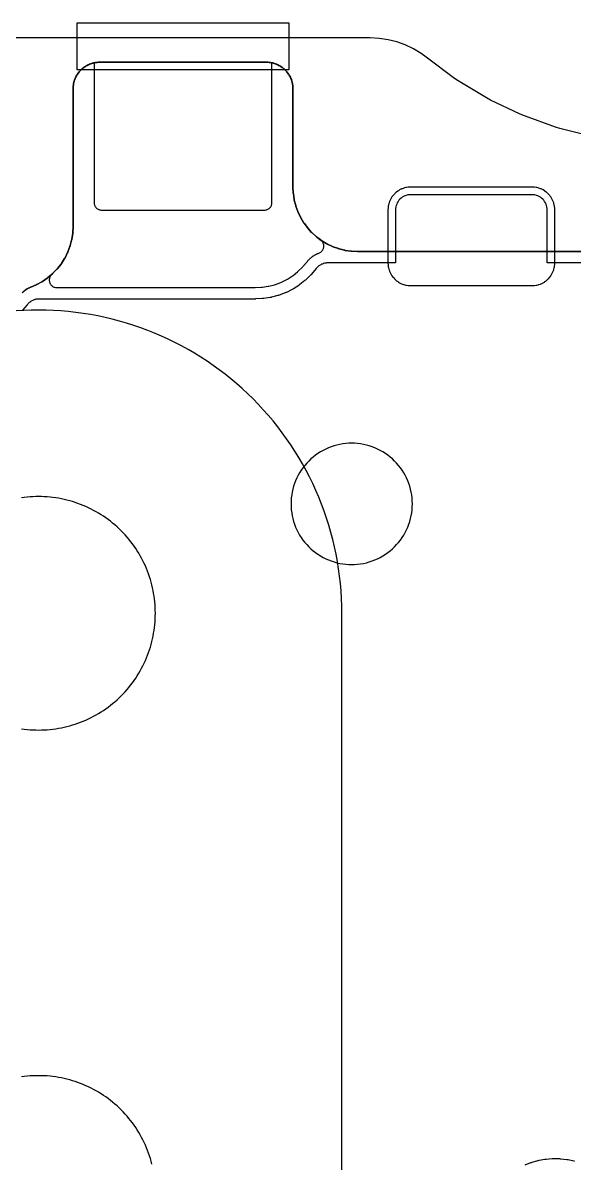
# Model space of a CAD drawing. Header units: millimetres. Extents: x 95 to 297, y -137 to -20.
# Drawn here: x 191.8 to 228.2, y -95.1 to -19.9 of the extents above; entities that cross this region are included whole.
import ezdxf

# ---------------------------------------------------------------- set-up
doc = ezdxf.new("R2010")
doc.units = ezdxf.units.MM
for name, color, linetype in [('BARE', 7, 'Continuous'), ('BARE_FLOOR', 3, 'Continuous'), ('FLOOR_POCKETS', 2, 'Continuous'), ('GASKET_POCKETS', 3, 'Continuous'), ('INNER_WALL', 2, 'Continuous'), ('MOUNT_ZONE', 6, 'Continuous'), ('MOUNTS', 5, 'Continuous'), ('OUTER_WALL', 1, 'Continuous'), ('PLATE', 4, 'Continuous'), ('PORTS', 7, 'Continuous'), ('ROOF', 5, 'Continuous')]:
    doc.layers.add(name, color=color, linetype=linetype)

msp = doc.modelspace()

# ---------------------------------------------------------------- linework, layer by layer
at = {"layer": 'BARE'}
for points in [[(229.353, -27.35), (227.231, -26.818), (226.947, -26.732), (224.896, -25.995), (224.622, -25.881), (222.653, -24.946), (222.392, -24.805), (220.526, -23.68), (220.279, -23.514), (218.415, -22.12), (218.414, -22.121), (218.082, -21.873), (217.575, -21.567), (217.04, -21.312), (216.483, -21.112), (215.909, -20.967), (215.323, -20.879), (214.731, -20.85), (150.144, -20.85), (149.526, -20.882), (148.915, -20.977), (148.318, -21.135), (147.739, -21.353), (147.186, -21.629)], [(191.777, -37.661), (191.83, -37.611), (191.847, -37.596), (191.902, -37.549), (191.904, -37.547), (191.961, -37.502), (191.979, -37.489), (192.039, -37.447), (192.041, -37.446), (192.102, -37.407), (192.121, -37.395), (192.185, -37.359), (192.187, -37.358), (192.252, -37.325), (192.289, -37.308), (192.322, -37.292), (192.323, -37.292), (192.357, -37.277), (192.695, -37.136), (192.706, -37.132), (192.733, -37.119), (192.743, -37.113), (193.078, -36.932), (193.088, -36.926), (193.114, -36.91), (193.124, -36.904), (193.438, -36.689), (193.448, -36.683), (193.472, -36.664), (193.481, -36.657), (193.772, -36.411), (193.78, -36.403), (193.803, -36.383), (193.811, -36.374), (194.075, -36.1), (194.083, -36.092), (194.103, -36.069), (194.11, -36.06), (194.345, -35.76), (194.352, -35.751), (194.369, -35.726), (194.376, -35.716), (194.579, -35.394), (194.585, -35.385), (194.6, -35.358), (194.605, -35.348), (194.774, -35.007), (194.779, -34.996), (194.791, -34.968), (194.795, -34.957), (194.929, -34.601), (194.933, -34.59), (194.942, -34.561), (194.945, -34.55), (195.041, -34.181), (195.044, -34.17), (195.05, -34.14), (195.052, -34.129), (195.11, -33.753), (195.112, -33.741), (195.115, -33.711), (195.116, -33.699), (195.137, -33.288), (195.137, -33.282), (195.137, -33.263), (195.137, -33.258), (195.137, -24.219), (195.138, -24.182), (195.138, -24.181), (195.139, -24.144), (195.141, -24.103), (195.147, -24.03), (195.147, -24.027), (195.156, -23.954), (195.159, -23.933), (195.172, -23.86), (195.172, -23.858), (195.188, -23.786), (195.194, -23.764), (195.213, -23.694), (195.214, -23.691), (195.237, -23.621), (195.245, -23.6), (195.271, -23.532), (195.272, -23.53), (195.302, -23.462), (195.311, -23.442), (195.344, -23.377), (195.346, -23.375), (195.382, -23.31), (195.393, -23.291), (195.433, -23.229), (195.434, -23.227), (195.476, -23.167), (195.489, -23.149), (195.535, -23.091), (195.536, -23.09), (195.584, -23.034), (195.599, -23.017), (195.65, -22.964), (195.652, -22.962), (195.705, -22.912), (195.721, -22.897), (195.777, -22.849), (195.779, -22.847), (195.837, -22.802), (195.855, -22.789), (195.915, -22.746), (195.917, -22.745), (195.979, -22.706), (195.998, -22.694), (196.062, -22.658), (196.064, -22.657), (196.13, -22.624), (196.15, -22.614), (196.217, -22.585), (196.219, -22.584), (196.288, -22.557), (196.309, -22.55), (196.379, -22.527), (196.381, -22.526), (196.452, -22.506), (196.473, -22.501), (196.545, -22.485), (196.547, -22.484), (196.62, -22.472), (196.642, -22.469), (196.715, -22.46), (196.717, -22.459), (196.791, -22.454), (196.832, -22.452), (196.868, -22.45), (196.87, -22.45), (196.907, -22.45), (207.868, -22.45), (207.905, -22.45), (207.906, -22.45), (207.943, -22.452), (207.984, -22.454), (208.058, -22.459), (208.06, -22.459), (208.133, -22.469), (208.155, -22.472), (208.227, -22.484), (208.23, -22.485), (208.302, -22.501), (208.323, -22.506), (208.394, -22.526), (208.396, -22.527), (208.466, -22.55), (208.487, -22.557), (208.556, -22.584), (208.558, -22.585), (208.625, -22.614), (208.645, -22.624), (208.711, -22.657), (208.713, -22.658), (208.777, -22.694), (208.796, -22.706), (208.858, -22.745), (208.86, -22.746), (208.92, -22.789), (208.938, -22.802), (208.996, -22.847), (208.998, -22.849), (209.054, -22.897), (209.07, -22.912), (209.123, -22.962), (209.125, -22.964), (209.176, -23.017), (209.191, -23.034), (209.239, -23.089), (209.24, -23.091), (209.286, -23.149), (209.299, -23.167), (209.341, -23.227), (209.342, -23.229), (209.382, -23.291), (209.393, -23.31), (209.429, -23.374), (209.431, -23.376), (209.464, -23.442), (209.473, -23.462), (209.503, -23.529), (209.504, -23.532), (209.53, -23.6), (209.538, -23.621), (209.561, -23.691), (209.562, -23.693), (209.581, -23.764), (209.587, -23.786), (209.603, -23.858), (209.603, -23.86), (209.616, -23.932), (209.619, -23.954), (209.628, -24.027), (209.628, -24.03), (209.634, -24.103), (209.636, -24.144), (209.637, -24.181), (209.637, -24.182), (209.637, -24.219), (209.637, -30.655), (209.638, -30.661), (209.638, -30.679), (209.638, -30.684), (209.658, -31.078), (209.658, -31.089), (209.661, -31.119), (209.663, -31.129), (209.716, -31.491), (209.718, -31.502), (209.724, -31.531), (209.726, -31.541), (209.815, -31.896), (209.818, -31.907), (209.826, -31.935), (209.83, -31.945), (209.953, -32.289), (209.957, -32.3), (209.968, -32.327), (209.973, -32.337), (210.129, -32.667), (210.134, -32.677), (210.148, -32.703), (210.153, -32.713), (210.341, -33.026), (210.347, -33.035), (210.363, -33.06), (210.37, -33.069), (210.588, -33.362), (210.594, -33.371), (210.613, -33.394), (210.62, -33.402), (210.866, -33.673), (210.873, -33.681), (210.894, -33.702), (210.902, -33.709), (211.173, -33.955), (211.181, -33.962), (211.204, -33.981), (211.213, -33.987), (211.506, -34.205), (211.515, -34.212), (211.54, -34.228), (211.549, -34.234), (211.862, -34.422), (211.872, -34.427), (211.898, -34.441), (211.908, -34.446), (212.238, -34.602), (212.248, -34.607), (212.275, -34.618), (212.286, -34.622), (212.63, -34.745), (212.64, -34.749), (212.668, -34.757), (212.679, -34.76), (213.034, -34.849), (213.044, -34.851), (213.073, -34.857), (213.084, -34.859), (213.446, -34.912), (213.456, -34.914), (213.486, -34.917), (213.497, -34.917), (213.892, -34.937), (213.897, -34.937), (213.916, -34.937), (213.921, -34.937), (230.911, -34.937)]]:
    msp.add_lwpolyline(points, dxfattribs=at)
at = {"layer": 'BARE_FLOOR'}
msp.add_lwpolyline([(217.509, -51.584), (217.504, -51.388), (217.489, -51.192), (217.465, -50.997), (217.432, -50.804), (217.389, -50.612), (217.336, -50.423), (217.275, -50.237), (217.204, -50.054), (217.125, -49.874), (217.036, -49.699), (216.94, -49.528), (216.835, -49.362), (216.722, -49.201), (216.601, -49.047), (216.472, -48.898), (216.337, -48.756), (216.195, -48.62), (216.046, -48.492), (215.891, -48.371), (215.731, -48.258), (215.565, -48.153), (215.394, -48.057), (215.219, -47.968), (215.039, -47.889), (214.856, -47.818), (214.67, -47.757), (214.481, -47.704), (214.289, -47.661), (214.096, -47.628), (213.901, -47.604), (213.705, -47.589), (213.509, -47.584), (213.312, -47.589), (213.117, -47.604), (212.922, -47.628), (212.728, -47.661), (212.537, -47.704), (212.348, -47.757), (212.161, -47.818), (211.978, -47.889), (211.798, -47.968), (211.623, -48.057), (211.452, -48.153), (211.286, -48.258), (211.126, -48.371), (210.971, -48.492), (210.822, -48.62), (210.68, -48.756), (210.545, -48.898), (210.417, -49.047), (210.296, -49.201), (210.183, -49.362), (210.078, -49.528), (209.981, -49.699), (209.893, -49.874), (209.813, -50.054), (209.743, -50.237), (209.681, -50.423), (209.629, -50.612), (209.586, -50.804), (209.552, -50.997), (209.528, -51.192), (209.513, -51.388), (209.509, -51.584), (209.513, -51.781), (209.528, -51.976), (209.552, -52.171), (209.586, -52.365), (209.629, -52.556), (209.681, -52.745), (209.743, -52.932), (209.813, -53.115), (209.893, -53.295), (209.981, -53.47), (210.078, -53.641), (210.183, -53.807), (210.296, -53.967), (210.417, -54.122), (210.545, -54.271), (210.68, -54.413), (210.822, -54.548), (210.971, -54.676), (211.126, -54.797), (211.286, -54.91), (211.452, -55.015), (211.623, -55.112), (211.798, -55.2), (211.978, -55.28), (212.161, -55.35), (212.348, -55.412), (212.537, -55.464), (212.728, -55.507), (212.922, -55.541), (213.117, -55.565), (213.312, -55.579), (213.509, -55.584), (213.705, -55.579), (213.901, -55.565), (214.096, -55.541), (214.289, -55.507), (214.481, -55.464), (214.67, -55.412), (214.856, -55.35), (215.039, -55.28), (215.219, -55.2), (215.394, -55.112), (215.565, -55.015), (215.731, -54.91), (215.891, -54.797), (216.046, -54.676), (216.195, -54.548), (216.337, -54.413), (216.472, -54.271), (216.601, -54.122), (216.722, -53.967), (216.835, -53.807), (216.94, -53.641), (217.036, -53.47), (217.125, -53.295), (217.204, -53.115), (217.275, -52.932), (217.336, -52.745), (217.389, -52.556), (217.432, -52.365), (217.465, -52.171), (217.489, -51.976), (217.504, -51.781), (217.509, -51.584)], close=True, dxfattribs=at)
at = {"layer": 'FLOOR_POCKETS'}
msp.add_lwpolyline([(196.523, -31.705), (196.525, -31.754), (196.532, -31.803), (196.544, -31.85), (196.561, -31.896), (196.582, -31.941), (196.607, -31.983), (196.636, -32.022), (196.669, -32.059), (196.705, -32.092), (196.745, -32.121), (196.787, -32.146), (196.831, -32.167), (196.877, -32.183), (196.925, -32.195), (196.973, -32.203), (197.023, -32.205), (207.752, -32.205), (207.802, -32.203), (207.85, -32.195), (207.898, -32.183), (207.944, -32.167), (207.988, -32.146), (208.03, -32.121), (208.07, -32.092), (208.106, -32.059), (208.139, -32.022), (208.168, -31.983), (208.193, -31.941), (208.214, -31.896), (208.231, -31.85), (208.243, -31.803), (208.25, -31.754), (208.252, -31.705), (208.252, -22.49), (208.23, -22.485), (208.227, -22.484), (208.155, -22.472), (208.133, -22.469), (208.06, -22.459), (208.058, -22.459), (207.984, -22.454), (207.943, -22.452), (207.906, -22.45), (207.905, -22.45), (207.868, -22.45), (196.907, -22.45), (196.87, -22.45), (196.868, -22.45), (196.832, -22.452), (196.791, -22.454), (196.717, -22.459), (196.715, -22.46), (196.642, -22.469), (196.62, -22.472), (196.547, -22.484), (196.545, -22.485), (196.523, -22.49), (196.523, -31.705)], close=True, dxfattribs=at)
at = {"layer": 'GASKET_POCKETS'}
msp.add_lwpolyline([(225.4, -30.688), (217.4, -30.688), (217.375, -30.688), (217.277, -30.693), (217.229, -30.698), (217.132, -30.712), (217.083, -30.722), (216.988, -30.746), (216.941, -30.76), (216.849, -30.793), (216.804, -30.812), (216.715, -30.854), (216.672, -30.877), (216.587, -30.927), (216.547, -30.954), (216.468, -31.013), (216.43, -31.044), (216.357, -31.11), (216.322, -31.145), (216.257, -31.217), (216.225, -31.255), (216.167, -31.334), (216.14, -31.375), (216.089, -31.459), (216.066, -31.502), (216.024, -31.591), (216.005, -31.636), (215.972, -31.729), (215.958, -31.776), (215.934, -31.871), (215.925, -31.919), (215.91, -32.016), (215.905, -32.065), (215.901, -32.163), (215.9, -32.188), (215.9, -35.688), (215.901, -35.712), (215.905, -35.81), (215.91, -35.859), (215.925, -35.956), (215.934, -36.004), (215.958, -36.099), (215.972, -36.146), (216.005, -36.239), (216.024, -36.284), (216.066, -36.373), (216.089, -36.416), (216.14, -36.5), (216.167, -36.541), (216.225, -36.62), (216.257, -36.658), (216.322, -36.73), (216.357, -36.765), (216.43, -36.831), (216.468, -36.862), (216.547, -36.921), (216.587, -36.948), (216.672, -36.998), (216.715, -37.021), (216.804, -37.063), (216.849, -37.082), (216.941, -37.115), (216.988, -37.129), (217.083, -37.153), (217.132, -37.163), (217.229, -37.177), (217.277, -37.182), (217.375, -37.187), (217.4, -37.188), (225.4, -37.188), (225.425, -37.187), (225.523, -37.182), (225.571, -37.177), (225.668, -37.163), (225.717, -37.153), (225.812, -37.129), (225.859, -37.115), (225.951, -37.082), (225.996, -37.063), (226.085, -37.021), (226.128, -36.998), (226.213, -36.948), (226.253, -36.921), (226.332, -36.862), (226.37, -36.831), (226.443, -36.765), (226.478, -36.73), (226.543, -36.658), (226.575, -36.62), (226.633, -36.541), (226.66, -36.5), (226.711, -36.416), (226.734, -36.373), (226.776, -36.284), (226.795, -36.239), (226.828, -36.146), (226.842, -36.099), (226.866, -36.004), (226.875, -35.956), (226.89, -35.859), (226.895, -35.81), (226.899, -35.712), (226.9, -35.688), (226.9, -32.188), (226.899, -32.163), (226.895, -32.065), (226.89, -32.016), (226.875, -31.919), (226.866, -31.871), (226.842, -31.776), (226.828, -31.729), (226.795, -31.636), (226.776, -31.591), (226.734, -31.502), (226.711, -31.459), (226.66, -31.375), (226.633, -31.334), (226.575, -31.255), (226.543, -31.217), (226.478, -31.145), (226.443, -31.11), (226.37, -31.044), (226.332, -31.013), (226.253, -30.954), (226.213, -30.927), (226.128, -30.877), (226.085, -30.854), (225.996, -30.812), (225.951, -30.793), (225.859, -30.76), (225.812, -30.746), (225.717, -30.722), (225.668, -30.712), (225.571, -30.698), (225.523, -30.693), (225.425, -30.688), (225.4, -30.688)], close=True, dxfattribs=at)
at = {"layer": 'INNER_WALL'}
msp.add_lwpolyline([(230.911, -34.937), (213.921, -34.937), (213.916, -34.937), (213.897, -34.937), (213.892, -34.937), (213.497, -34.917), (213.486, -34.917), (213.456, -34.914), (213.446, -34.912), (213.084, -34.859), (213.073, -34.857), (213.044, -34.851), (213.034, -34.849), (212.679, -34.76), (212.668, -34.757), (212.64, -34.749), (212.63, -34.745), (212.286, -34.622), (212.275, -34.618), (212.248, -34.607), (212.238, -34.602), (211.908, -34.446), (211.898, -34.441), (211.872, -34.427), (211.862, -34.422), (211.549, -34.234), (211.54, -34.228), (211.515, -34.212), (211.506, -34.205), (211.213, -33.987), (211.204, -33.981), (211.181, -33.962), (211.173, -33.955), (210.902, -33.709), (210.894, -33.702), (210.873, -33.681), (210.866, -33.673), (210.62, -33.402), (210.613, -33.394), (210.594, -33.371), (210.588, -33.362), (210.37, -33.069), (210.363, -33.06), (210.347, -33.035), (210.341, -33.026), (210.153, -32.713), (210.148, -32.703), (210.134, -32.677), (210.129, -32.667), (209.973, -32.337), (209.968, -32.327), (209.957, -32.3), (209.953, -32.289), (209.83, -31.945), (209.826, -31.935), (209.818, -31.907), (209.815, -31.896), (209.726, -31.541), (209.724, -31.531), (209.718, -31.502), (209.716, -31.491), (209.663, -31.129), (209.661, -31.119), (209.658, -31.089), (209.658, -31.078), (209.638, -30.684), (209.638, -30.679), (209.638, -30.661), (209.637, -30.655), (209.637, -24.219), (209.637, -24.182), (209.637, -24.181), (209.636, -24.144), (209.634, -24.103), (209.628, -24.03), (209.628, -24.027), (209.619, -23.954), (209.616, -23.932), (209.603, -23.86), (209.603, -23.858), (209.587, -23.786), (209.581, -23.764), (209.562, -23.693), (209.561, -23.691), (209.538, -23.621), (209.53, -23.6), (209.504, -23.532), (209.503, -23.529), (209.473, -23.462), (209.464, -23.442), (209.431, -23.376), (209.429, -23.374), (209.393, -23.31), (209.382, -23.291), (209.342, -23.229), (209.341, -23.227), (209.299, -23.167), (209.286, -23.149), (209.24, -23.091), (209.239, -23.089), (209.191, -23.034), (209.176, -23.017), (209.125, -22.964), (209.123, -22.962), (209.07, -22.912), (209.054, -22.897), (208.998, -22.849), (208.996, -22.847), (208.938, -22.802), (208.92, -22.789), (208.86, -22.746), (208.858, -22.745), (208.796, -22.706), (208.777, -22.694), (208.713, -22.658), (208.711, -22.657), (208.645, -22.624), (208.625, -22.614), (208.558, -22.585), (208.556, -22.584), (208.487, -22.557), (208.466, -22.55), (208.396, -22.527), (208.394, -22.526), (208.323, -22.506), (208.302, -22.501), (208.23, -22.485), (208.227, -22.484), (208.155, -22.472), (208.133, -22.469), (208.06, -22.459), (208.058, -22.459), (207.984, -22.454), (207.943, -22.452), (207.906, -22.45), (207.905, -22.45), (207.868, -22.45), (196.907, -22.45), (196.87, -22.45), (196.868, -22.45), (196.832, -22.452), (196.791, -22.454), (196.717, -22.459), (196.715, -22.46), (196.642, -22.469), (196.62, -22.472), (196.547, -22.484), (196.545, -22.485), (196.473, -22.501), (196.452, -22.506), (196.381, -22.526), (196.379, -22.527), (196.309, -22.55), (196.288, -22.557), (196.219, -22.584), (196.217, -22.585), (196.15, -22.614), (196.13, -22.624), (196.064, -22.657), (196.062, -22.658), (195.998, -22.694), (195.979, -22.706), (195.917, -22.745), (195.915, -22.746), (195.855, -22.789), (195.837, -22.802), (195.779, -22.847), (195.777, -22.849), (195.721, -22.897), (195.705, -22.912), (195.652, -22.962), (195.65, -22.964), (195.599, -23.017), (195.584, -23.034), (195.536, -23.09), (195.535, -23.091), (195.489, -23.149), (195.476, -23.167), (195.434, -23.227), (195.433, -23.229), (195.393, -23.291), (195.382, -23.31), (195.346, -23.375), (195.344, -23.377), (195.311, -23.442), (195.302, -23.462), (195.272, -23.53), (195.271, -23.532), (195.245, -23.6), (195.237, -23.621), (195.214, -23.691), (195.213, -23.694), (195.194, -23.764), (195.188, -23.786), (195.172, -23.858), (195.172, -23.86), (195.159, -23.933), (195.156, -23.954), (195.147, -24.027), (195.147, -24.03), (195.141, -24.103), (195.139, -24.144), (195.138, -24.181), (195.138, -24.182), (195.137, -24.219), (195.137, -33.258), (195.137, -33.263), (195.137, -33.282), (195.137, -33.288), (195.116, -33.699), (195.115, -33.711), (195.112, -33.741), (195.11, -33.753), (195.052, -34.129), (195.05, -34.14), (195.044, -34.17), (195.041, -34.181), (194.945, -34.55), (194.942, -34.561), (194.933, -34.59), (194.929, -34.601), (194.795, -34.957), (194.791, -34.968), (194.779, -34.996), (194.774, -35.007), (194.605, -35.348), (194.6, -35.358), (194.585, -35.385), (194.579, -35.394), (194.376, -35.716), (194.369, -35.726), (194.352, -35.751), (194.345, -35.76), (194.11, -36.06), (194.103, -36.069), (194.083, -36.092), (194.075, -36.1), (193.811, -36.374), (193.803, -36.383), (193.78, -36.403), (193.772, -36.411), (193.481, -36.657), (193.472, -36.664), (193.448, -36.683), (193.438, -36.689), (193.124, -36.904), (193.114, -36.91), (193.088, -36.926), (193.078, -36.932), (192.743, -37.113), (192.733, -37.119), (192.706, -37.132), (192.695, -37.136), (192.357, -37.277), (192.323, -37.292), (192.322, -37.292), (192.289, -37.308), (192.252, -37.325), (192.187, -37.358), (192.185, -37.359), (192.121, -37.395), (192.102, -37.407), (192.041, -37.446), (192.039, -37.447), (191.979, -37.489), (191.961, -37.502), (191.904, -37.547), (191.902, -37.549), (191.847, -37.596), (191.83, -37.611), (191.777, -37.661)], dxfattribs=at)
at = {"layer": 'MOUNT_ZONE'}
msp.add_lwpolyline([(212.863, -97), (212.863, -58.8), (212.856, -58.309), (212.838, -57.819), (212.808, -57.329), (212.766, -56.84), (212.712, -56.352), (212.646, -55.865), (212.568, -55.381), (212.478, -54.898), (212.377, -54.418), (212.263, -53.94), (212.138, -53.466), (212.001, -52.994), (211.853, -52.526), (211.693, -52.062), (211.522, -51.602), (211.34, -51.146), (211.147, -50.695), (210.942, -50.249), (210.727, -49.808), (210.501, -49.372), (210.264, -48.942), (210.017, -48.518), (209.76, -48.1), (209.492, -47.689), (209.214, -47.284), (208.927, -46.886), (208.629, -46.495), (208.323, -46.112), (208.007, -45.737), (207.682, -45.369), (207.347, -45.009), (207.005, -44.658), (206.653, -44.315), (206.294, -43.981), (205.926, -43.656), (205.55, -43.34), (205.167, -43.033), (204.776, -42.736), (204.379, -42.448), (203.974, -42.171), (203.562, -41.903), (203.145, -41.645), (202.72, -41.398), (202.29, -41.162), (201.855, -40.936), (201.414, -40.72), (200.967, -40.516), (200.516, -40.322), (200.06, -40.14), (199.6, -39.969), (199.136, -39.809), (198.668, -39.661), (198.197, -39.524), (197.722, -39.399), (197.245, -39.286), (196.764, -39.184), (196.282, -39.094), (195.797, -39.016), (195.311, -38.95), (194.823, -38.896), (194.334, -38.854), (193.844, -38.824), (193.353, -38.806), (192.863, -38.8), (192.863, -38.8), (192.372, -38.806), (191.881, -38.824), (191.391, -38.854)], dxfattribs=at)
at = {"layer": 'MOUNTS'}
for points in [[(191.733, -66.417), (191.92, -66.442), (192.108, -66.463), (192.296, -66.479), (192.485, -66.491), (192.674, -66.498), (192.863, -66.5), (193.051, -66.498), (193.24, -66.491), (193.429, -66.479), (193.617, -66.463), (193.805, -66.442), (193.992, -66.417), (194.179, -66.387), (194.365, -66.352), (194.55, -66.313), (194.733, -66.269), (194.916, -66.221), (195.098, -66.168), (195.278, -66.111), (195.457, -66.05), (195.634, -65.984), (195.809, -65.914), (195.983, -65.839), (196.155, -65.761), (196.325, -65.678), (196.492, -65.591), (196.658, -65.5), (196.821, -65.405), (196.982, -65.305), (197.14, -65.202), (197.296, -65.095), (197.449, -64.985), (197.6, -64.87), (197.747, -64.752), (197.892, -64.631), (198.034, -64.505), (198.172, -64.377), (198.307, -64.245), (198.439, -64.109), (198.568, -63.971), (198.693, -63.829), (198.815, -63.685), (198.933, -63.537), (199.047, -63.387), (199.158, -63.234), (199.265, -63.078), (199.368, -62.919), (199.467, -62.759), (199.562, -62.595), (199.653, -62.43), (199.74, -62.262), (199.823, -62.092), (199.902, -61.92), (199.976, -61.747), (200.047, -61.571), (200.112, -61.394), (200.174, -61.215), (200.231, -61.035), (200.284, -60.854), (200.332, -60.671), (200.375, -60.487), (200.415, -60.302), (200.449, -60.116), (200.479, -59.93), (200.505, -59.743), (200.525, -59.555), (200.542, -59.366), (200.553, -59.178), (200.56, -58.989), (200.562, -58.8), (200.562, -58.8), (200.56, -58.611), (200.553, -58.422), (200.542, -58.234), (200.525, -58.045), (200.505, -57.857), (200.479, -57.67), (200.449, -57.484), (200.415, -57.298), (200.375, -57.113), (200.332, -56.929), (200.284, -56.746), (200.231, -56.565), (200.174, -56.385), (200.112, -56.206), (200.047, -56.029), (199.976, -55.853), (199.902, -55.68), (199.823, -55.508), (199.74, -55.338), (199.653, -55.17), (199.562, -55.005), (199.467, -54.841), (199.368, -54.681), (199.265, -54.522), (199.158, -54.366), (199.047, -54.213), (198.933, -54.063), (198.815, -53.915), (198.693, -53.771), (198.568, -53.629), (198.439, -53.491), (198.307, -53.355), (198.172, -53.223), (198.034, -53.095), (197.892, -52.969), (197.747, -52.848), (197.6, -52.73), (197.449, -52.615), (197.296, -52.505), (197.14, -52.398), (196.982, -52.295), (196.821, -52.195), (196.658, -52.1), (196.492, -52.009), (196.325, -51.922), (196.155, -51.839), (195.983, -51.761), (195.809, -51.686), (195.634, -51.616), (195.457, -51.55), (195.278, -51.489), (195.098, -51.432), (194.916, -51.379), (194.733, -51.331), (194.55, -51.287), (194.365, -51.248), (194.179, -51.213), (193.992, -51.183), (193.805, -51.158), (193.617, -51.137), (193.429, -51.121), (193.24, -51.109), (193.051, -51.102), (192.863, -51.1), (192.674, -51.102), (192.485, -51.109), (192.296, -51.121), (192.108, -51.137), (191.92, -51.158), (191.733, -51.183)], [(200.332, -95.129), (200.284, -94.946), (200.231, -94.765), (200.174, -94.585), (200.112, -94.406), (200.047, -94.229), (199.976, -94.053), (199.902, -93.88), (199.823, -93.708), (199.74, -93.538), (199.653, -93.37), (199.562, -93.205), (199.467, -93.041), (199.368, -92.881), (199.265, -92.722), (199.158, -92.566), (199.047, -92.413), (198.933, -92.263), (198.815, -92.115), (198.693, -91.971), (198.568, -91.829), (198.439, -91.691), (198.307, -91.555), (198.172, -91.423), (198.034, -91.295), (197.892, -91.169), (197.747, -91.048), (197.6, -90.93), (197.449, -90.815), (197.296, -90.705), (197.14, -90.598), (196.982, -90.495), (196.821, -90.395), (196.658, -90.3), (196.492, -90.209), (196.325, -90.122), (196.155, -90.039), (195.983, -89.961), (195.809, -89.886), (195.634, -89.816), (195.457, -89.75), (195.278, -89.689), (195.098, -89.632), (194.916, -89.579), (194.733, -89.531), (194.55, -89.487), (194.365, -89.448), (194.179, -89.413), (193.992, -89.383), (193.805, -89.358), (193.617, -89.337), (193.429, -89.321), (193.24, -89.309), (193.051, -89.302), (192.863, -89.3), (192.674, -89.302), (192.485, -89.309), (192.296, -89.321), (192.108, -89.337), (191.92, -89.358), (191.733, -89.383)]]:
    msp.add_lwpolyline(points, dxfattribs=at)
at = {"layer": 'OUTER_WALL'}
msp.add_lwpolyline([(229.353, -27.35), (227.231, -26.818), (226.947, -26.732), (224.896, -25.995), (224.622, -25.881), (222.653, -24.946), (222.392, -24.805), (220.526, -23.68), (220.279, -23.514), (218.415, -22.12), (218.414, -22.121), (218.082, -21.873), (217.575, -21.567), (217.04, -21.312), (216.483, -21.112), (215.909, -20.967), (215.323, -20.879), (214.731, -20.85), (150.144, -20.85), (149.526, -20.882), (148.915, -20.977), (148.318, -21.135), (147.739, -21.353), (147.186, -21.629)], dxfattribs=at)
at = {"layer": 'PLATE'}
for points in [[(230.921, -35.688), (226.4, -35.688), (226.4, -32.188), (226.395, -32.089), (226.381, -31.992), (226.357, -31.897), (226.324, -31.805), (226.282, -31.716), (226.231, -31.632), (226.173, -31.553), (226.107, -31.48), (226.034, -31.414), (225.956, -31.356), (225.871, -31.306), (225.783, -31.264), (225.69, -31.231), (225.595, -31.207), (225.498, -31.192), (225.4, -31.188), (217.4, -31.188), (217.302, -31.192), (217.205, -31.207), (217.205, -31.207), (217.11, -31.231), (217.017, -31.264), (216.929, -31.306), (216.844, -31.356), (216.766, -31.414), (216.693, -31.48), (216.627, -31.553), (216.569, -31.632), (216.518, -31.716), (216.476, -31.805), (216.443, -31.897), (216.419, -31.992), (216.405, -32.089), (216.4, -32.188), (216.4, -35.688), (211.954, -35.688), (211.934, -35.688), (211.862, -35.692), (211.821, -35.696), (211.76, -35.706), (211.719, -35.714), (211.66, -35.73), (211.62, -35.742), (211.563, -35.764), (211.525, -35.781), (211.47, -35.808), (211.434, -35.828), (211.382, -35.862), (211.348, -35.886), (211.3, -35.924), (211.269, -35.951), (211.224, -35.994), (211.197, -36.024), (211.161, -36.067), (210.861, -36.427), (210.834, -36.458), (210.827, -36.466), (210.798, -36.495), (210.496, -36.79), (210.466, -36.818), (210.458, -36.825), (210.426, -36.851), (210.095, -37.114), (210.062, -37.138), (210.054, -37.144), (210.02, -37.167), (209.663, -37.394), (209.628, -37.416), (209.619, -37.421), (209.583, -37.44), (209.205, -37.629), (209.168, -37.646), (209.158, -37.651), (209.12, -37.666), (208.725, -37.815), (208.686, -37.829), (208.676, -37.832), (208.637, -37.843), (208.228, -37.951), (208.188, -37.961), (208.178, -37.963), (208.137, -37.97), (207.72, -38.035), (207.679, -38.04), (207.669, -38.041), (207.628, -38.045), (207.183, -38.068), (207.162, -38.068), (207.157, -38.068), (207.137, -38.069), (192.904, -38.069), (192.884, -38.069), (192.812, -38.073), (192.771, -38.077), (192.71, -38.087), (192.669, -38.095), (192.61, -38.111), (192.57, -38.123), (192.513, -38.145), (192.475, -38.162), (192.42, -38.189), (192.384, -38.21), (192.332, -38.243), (192.298, -38.267), (192.25, -38.305), (192.219, -38.332), (192.174, -38.376), (192.147, -38.406), (192.111, -38.448), (191.811, -38.808)], [(224.952, -95.177), (225.319, -95.035), (225.355, -95.022), (225.364, -95.019), (225.401, -95.008), (225.78, -94.902), (225.818, -94.892), (225.827, -94.89), (225.865, -94.882), (226.252, -94.813), (226.29, -94.807), (226.3, -94.806), (226.338, -94.802), (226.731, -94.77), (226.769, -94.768), (226.779, -94.768), (226.817, -94.767), (227.211, -94.773), (227.249, -94.775), (227.259, -94.775), (227.297, -94.779), (227.689, -94.823), (227.727, -94.828), (227.736, -94.829), (227.774, -94.836), (228.16, -94.917), (228.197, -94.926)]]:
    msp.add_lwpolyline(points, dxfattribs=at)
at = {"layer": 'PORTS'}
msp.add_lwpolyline([(209.362, -19.85), (209.362, -22.95), (195.412, -22.95), (195.412, -19.85), (209.362, -19.85)], close=True, dxfattribs=at)
at = {"layer": 'ROOF'}
msp.add_lwpolyline([(193.741, -36.437), (193.705, -36.47), (193.673, -36.507), (193.645, -36.546), (193.62, -36.588), (193.6, -36.633), (193.584, -36.679), (193.572, -36.726), (193.566, -36.775), (193.564, -36.823), (193.567, -36.872), (193.574, -36.92), (193.586, -36.967), (193.603, -37.013), (193.624, -37.057), (193.65, -37.099), (193.679, -37.138), (193.712, -37.174), (193.748, -37.207), (193.787, -37.235), (193.829, -37.26), (193.873, -37.281), (193.919, -37.297), (193.967, -37.309), (194.015, -37.316), (194.064, -37.319), (207.127, -37.319), (207.145, -37.318), (207.146, -37.318), (207.154, -37.318), (207.571, -37.297), (207.623, -37.291), (208.004, -37.232), (208.055, -37.221), (208.428, -37.123), (208.477, -37.107), (208.838, -36.971), (208.886, -36.95), (209.231, -36.777), (209.276, -36.752), (209.602, -36.544), (209.644, -36.515), (209.946, -36.275), (209.985, -36.241), (210.261, -35.971), (210.296, -35.933), (210.585, -35.587), (210.619, -35.546), (210.623, -35.541), (210.644, -35.517), (210.648, -35.513), (210.672, -35.487), (210.676, -35.483), (210.698, -35.46), (210.703, -35.455), (210.743, -35.417), (210.747, -35.412), (210.771, -35.39), (210.776, -35.386), (210.802, -35.363), (210.807, -35.359), (210.831, -35.338), (210.836, -35.334), (210.88, -35.3), (210.885, -35.296), (210.911, -35.276), (210.916, -35.273), (210.944, -35.252), (210.949, -35.249), (210.976, -35.231), (210.982, -35.227), (211.028, -35.198), (211.034, -35.194), (211.061, -35.178), (211.067, -35.174), (211.097, -35.157), (211.103, -35.154), (211.131, -35.139), (211.137, -35.136), (211.186, -35.111), (211.192, -35.108), (211.221, -35.095), (211.227, -35.092), (211.259, -35.078), (211.265, -35.076), (211.295, -35.064), (211.301, -35.061), (211.345, -35.045), (211.389, -35.025), (211.432, -35.002), (211.472, -34.974), (211.509, -34.943), (211.543, -34.908), (211.573, -34.87), (211.6, -34.829), (211.622, -34.786), (211.64, -34.741), (211.654, -34.694), (211.663, -34.646), (211.668, -34.598), (211.667, -34.549), (211.662, -34.5), (211.652, -34.453), (211.638, -34.406), (211.619, -34.361), (211.596, -34.319), (211.569, -34.278), (211.538, -34.241), (211.504, -34.206), (211.466, -34.175), (211.214, -33.988), (211.211, -33.987), (211.207, -33.984), (211.2, -33.978), (211.185, -33.965), (211.178, -33.959), (211.174, -33.956), (211.172, -33.954), (210.903, -33.71), (210.901, -33.708), (210.897, -33.705), (210.891, -33.699), (210.876, -33.684), (210.87, -33.678), (210.867, -33.674), (210.865, -33.672), (210.621, -33.403), (210.619, -33.401), (210.616, -33.397), (210.61, -33.39), (210.597, -33.375), (210.591, -33.368), (210.588, -33.364), (210.587, -33.361), (210.371, -33.07), (210.369, -33.068), (210.366, -33.064), (210.361, -33.056), (210.35, -33.039), (210.345, -33.032), (210.342, -33.027), (210.34, -33.025), (210.154, -32.714), (210.153, -32.711), (210.15, -32.707), (210.146, -32.699), (210.136, -32.681), (210.132, -32.673), (210.13, -32.669), (210.128, -32.666), (209.974, -32.338), (209.972, -32.335), (209.97, -32.331), (209.967, -32.323), (209.959, -32.304), (209.955, -32.295), (209.954, -32.291), (209.953, -32.288), (209.831, -31.947), (209.83, -31.944), (209.828, -31.939), (209.825, -31.93), (209.819, -31.911), (209.817, -31.902), (209.816, -31.897), (209.815, -31.894), (209.727, -31.543), (209.726, -31.54), (209.725, -31.535), (209.723, -31.526), (209.719, -31.506), (209.717, -31.497), (209.717, -31.492), (209.716, -31.489), (209.663, -31.131), (209.662, -31.128), (209.662, -31.123), (209.661, -31.114), (209.659, -31.094), (209.658, -31.085), (209.658, -31.08), (209.658, -31.077), (209.638, -30.685), (209.638, -30.681), (209.638, -30.677), (209.638, -30.663), (209.638, -30.658), (209.638, -30.657), (209.637, -24.222), (209.637, -24.216), (209.637, -24.188), (209.637, -24.176), (209.636, -24.147), (209.636, -24.141), (209.634, -24.109), (209.633, -24.097), (209.629, -24.042), (209.627, -24.018), (209.62, -23.961), (209.618, -23.948), (209.617, -23.939), (209.615, -23.926), (209.605, -23.872), (209.601, -23.848), (209.588, -23.792), (209.585, -23.78), (209.583, -23.77), (209.58, -23.758), (209.565, -23.705), (209.558, -23.682), (209.54, -23.627), (209.536, -23.615), (209.532, -23.606), (209.528, -23.595), (209.508, -23.543), (209.499, -23.521), (209.476, -23.468), (209.47, -23.457), (209.466, -23.448), (209.461, -23.437), (209.436, -23.387), (209.425, -23.366), (209.396, -23.316), (209.39, -23.305), (209.385, -23.297), (209.379, -23.286), (209.349, -23.239), (209.335, -23.219), (209.302, -23.172), (209.295, -23.162), (209.289, -23.154), (209.282, -23.145), (209.248, -23.101), (209.232, -23.082), (209.195, -23.039), (209.186, -23.029), (209.18, -23.022), (209.172, -23.013), (209.133, -22.973), (209.116, -22.956), (209.075, -22.916), (209.065, -22.907), (209.058, -22.901), (209.049, -22.893), (209.007, -22.857), (208.988, -22.841), (208.943, -22.806), (208.933, -22.798), (208.925, -22.792), (208.915, -22.785), (208.87, -22.753), (208.85, -22.74), (208.801, -22.709), (208.791, -22.702), (208.782, -22.697), (208.772, -22.691), (208.723, -22.664), (208.702, -22.653), (208.651, -22.627), (208.639, -22.621), (208.631, -22.617), (208.62, -22.612), (208.569, -22.589), (208.547, -22.58), (208.493, -22.559), (208.481, -22.555), (208.472, -22.552), (208.46, -22.548), (208.408, -22.53), (208.385, -22.523), (208.329, -22.508), (208.317, -22.505), (208.308, -22.502), (208.296, -22.5), (208.242, -22.487), (208.218, -22.483), (208.161, -22.473), (208.149, -22.471), (208.139, -22.469), (208.127, -22.468), (208.072, -22.461), (208.048, -22.459), (207.991, -22.454), (207.978, -22.454), (207.946, -22.452), (207.94, -22.452), (207.913, -22.451), (207.9, -22.45), (207.872, -22.45), (207.865, -22.45), (196.91, -22.45), (196.903, -22.45), (196.876, -22.45), (196.864, -22.451), (196.835, -22.452), (196.829, -22.452), (196.797, -22.454), (196.785, -22.454), (196.729, -22.458), (196.705, -22.461), (196.648, -22.468), (196.636, -22.469), (196.626, -22.471), (196.614, -22.473), (196.559, -22.482), (196.536, -22.487), (196.479, -22.5), (196.467, -22.502), (196.458, -22.505), (196.446, -22.508), (196.392, -22.523), (196.369, -22.53), (196.315, -22.548), (196.303, -22.552), (196.294, -22.555), (196.282, -22.559), (196.23, -22.579), (196.208, -22.589), (196.156, -22.612), (196.144, -22.617), (196.135, -22.621), (196.124, -22.627), (196.075, -22.652), (196.053, -22.663), (196.003, -22.691), (195.992, -22.698), (195.984, -22.703), (195.974, -22.709), (195.927, -22.739), (195.907, -22.752), (195.86, -22.785), (195.85, -22.793), (195.842, -22.798), (195.832, -22.806), (195.788, -22.84), (195.77, -22.855), (195.726, -22.893), (195.717, -22.901), (195.709, -22.908), (195.7, -22.916), (195.66, -22.954), (195.643, -22.971), (195.603, -23.013), (195.595, -23.022), (195.588, -23.029), (195.58, -23.038), (195.544, -23.08), (195.529, -23.099), (195.493, -23.144), (195.486, -23.154), (195.48, -23.162), (195.473, -23.172), (195.441, -23.217), (195.427, -23.238), (195.397, -23.286), (195.39, -23.297), (195.385, -23.305), (195.379, -23.316), (195.351, -23.364), (195.34, -23.385), (195.314, -23.437), (195.309, -23.448), (195.305, -23.457), (195.299, -23.468), (195.277, -23.519), (195.268, -23.541), (195.247, -23.595), (195.243, -23.606), (195.239, -23.615), (195.235, -23.627), (195.218, -23.68), (195.211, -23.703), (195.195, -23.758), (195.192, -23.771), (195.19, -23.78), (195.187, -23.792), (195.175, -23.846), (195.17, -23.87), (195.16, -23.926), (195.158, -23.939), (195.157, -23.948), (195.155, -23.96), (195.148, -24.015), (195.146, -24.039), (195.142, -24.097), (195.141, -24.11), (195.139, -24.141), (195.139, -24.147), (195.138, -24.175), (195.138, -24.187), (195.138, -24.216), (195.137, -24.222), (195.137, -33.256), (195.137, -33.261), (195.137, -33.265), (195.137, -33.28), (195.137, -33.284), (195.137, -33.286), (195.116, -33.698), (195.116, -33.701), (195.115, -33.706), (195.114, -33.716), (195.112, -33.737), (195.111, -33.746), (195.11, -33.751), (195.11, -33.754), (195.052, -34.127), (195.052, -34.131), (195.051, -34.136), (195.049, -34.145), (195.045, -34.166), (195.043, -34.175), (195.042, -34.18), (195.041, -34.183), (194.945, -34.548), (194.944, -34.551), (194.943, -34.556), (194.94, -34.565), (194.934, -34.585), (194.931, -34.595), (194.929, -34.599), (194.928, -34.602), (194.796, -34.956), (194.795, -34.959), (194.793, -34.964), (194.789, -34.972), (194.781, -34.992), (194.777, -35.001), (194.775, -35.005), (194.773, -35.008), (194.606, -35.346), (194.604, -35.349), (194.602, -35.354), (194.597, -35.362), (194.587, -35.38), (194.582, -35.389), (194.58, -35.393), (194.578, -35.396), (194.377, -35.715), (194.375, -35.718), (194.372, -35.722), (194.367, -35.73), (194.355, -35.747), (194.349, -35.755), (194.346, -35.759), (194.344, -35.761), (194.111, -36.059), (194.109, -36.061), (194.106, -36.065), (194.1, -36.072), (194.086, -36.088), (194.079, -36.095), (194.076, -36.099), (194.074, -36.101), (193.812, -36.373), (193.81, -36.376), (193.806, -36.379), (193.799, -36.386), (193.784, -36.4), (193.777, -36.407), (193.773, -36.41), (193.77, -36.412), (193.741, -36.437)], close=True, dxfattribs=at)

doc.saveas('drawing.dxf')
